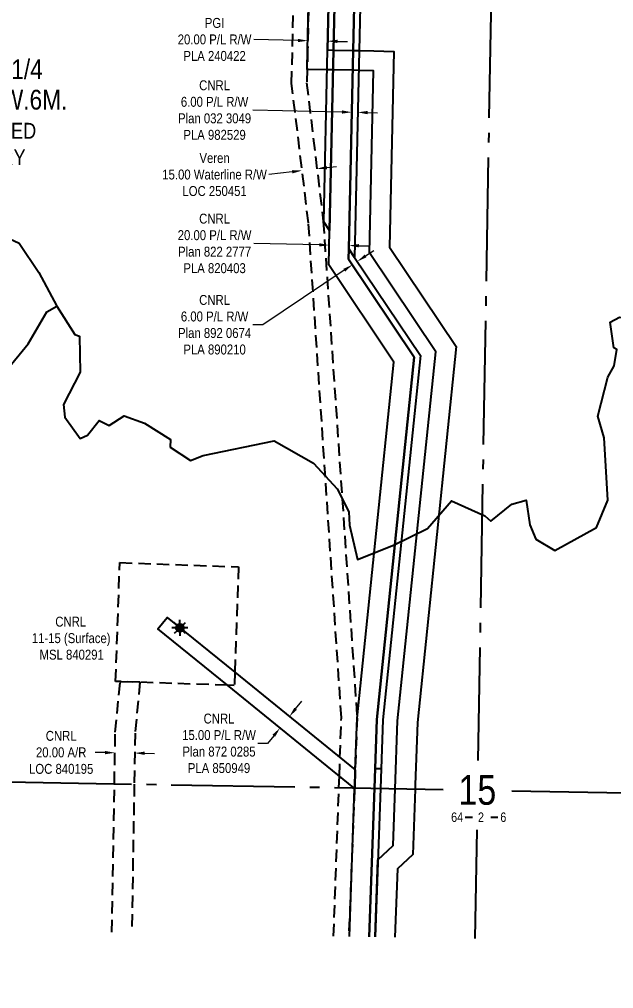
# Model space of a CAD drawing. Extents: x 418366 to 422431, y 6042110 to 6047162.
# Drawn here: x 420975 to 421575, y 6043856 to 6044835 of the extents above; entities that cross this region are included whole.
import ezdxf
from ezdxf.enums import TextEntityAlignment as Align

# ---------------------------------------------------------------- set-up
doc = ezdxf.new("R2010")
doc.units = 0
doc.header["$LTSCALE"] = 5
doc.header["$PDSIZE"] = 0.5
for name, pattern in [('foc-ACCESSROAD', [3.75, 2.5, -1.25]), ('foc-QUARTERLINE', [33, 25, -3, 2, -3]), ('foc-WHEELTRACKS', [2, 0.4, -1.6])]:
    doc.linetypes.add(name, pattern=pattern)
doc.layers.get('Defpoints').update_dxf_attribs({"color": 9})
for name, color, linetype in [('10', 1, 'Continuous'), ('9', 3, 'Continuous'), ('C-AR', 13, 'foc-ACCESSROAD'), ('C-RW', 13, 'Continuous'), ('C-SYMBOL', 7, 'Continuous'), ('C-WS', 13, 'foc-ACCESSROAD'), ('C-WS-S', 8, 'Continuous'), ('F-AR', 190, 'foc-ACCESSROAD'), ('F-RW', 190, 'Continuous'), ('L-QSEC', 8, 'foc-QUARTERLINE'), ('L-SECLBL', 7, 'Continuous'), ('L-UNS-T', 3, 'Continuous'), ('T-CREEK', 160, 'Continuous'), ('T-WATER', 160, 'Continuous'), ('T-WATER-P3', 160, 'foc-WHEELTRACKS')]:
    doc.layers.add(name, color=color, linetype=linetype)
for name, color, linetype, lineweight in [('C-AR-T', 13, 'Continuous', 9), ('C-RW-T', 13, 'Continuous', 9), ('F-RW-T', 190, 'Continuous', 9)]:
    doc.layers.add(name, color=color, linetype=linetype, lineweight=lineweight)
doc.styles.add('175L', font='ARIALN.TTF', dxfattribs={"height": 20})
doc.styles.add('80CG', font='ARIALN.TTF', dxfattribs={"height": 10})
doc.styles.add('80L', font='ARIALN.TTF', dxfattribs={"height": 10})
doc.styles.add('foc-LtypeFont', font='ARIALN.TTF', dxfattribs={"height": 7.35})
doc.styles.add('SIMPLEX', font='ARIALN.TTF')
doc.linetypes.add('foc-TOPO-flowdirection-NOLINE', pattern='A,0,[">",foc-LtypeFont,S=0.3,R=0,X=0,Y=-0.945],-20,[">",foc-LtypeFont,S=0.3,R=0,X=0,Y=-0.945],0', length=20)
doc.dimstyles.new('Compass 5 000', dxfattribs={"dimscale": 5, "dimtxt": 9, "dimasz": 2, "dimexe": 0.2, "dimexo": 0.0625, "dimgap": 0.5, "dimtad": 0, "dimtih": 1, "dimtoh": 1, "dimzin": 0, "dimdsep": 46, "dimtxsty": '80CG', "dimcen": 0.1, "dimse1": 1, "dimse2": 1, "dimclrd": 256, "dimclrt": 256, "dimaunit": 1, "dimadec": 4, "dimazin": 0, "dimtfac": 0.06, "dimtofl": 0, "dimtmove": 0, "dimatfit": 1, "dimfxl": 0.2, "dimtolj": 1, "dimtzin": 0, "dimlwd": -1, "dimarcsym": 0})

# ---------------------------------------------------------------- blocks, each defined once
blk = doc.blocks.new('L-SECLBL')
at = {"layer": '9', "color": 7}
for p, q in [((-5.08, -27.83), (-12.29, -27.83)), ((20.7, -27.83), (13.5, -27.83))]:
    blk.add_line(p, q, dxfattribs=at)
at = {"layer": '10', "color": 2, "style": 'SIMPLEX'}
blk.add_attdef('SEC', text='', height=30, dxfattribs=at).set_placement((0, 0), align=Align.MIDDLE)
at = {"layer": '10', "color": 5, "style": '80L'}
blk.add_attdef('TWP', text='', height=9.5, dxfattribs=at).set_placement((-14.43, -27.37), align=Align.MIDDLE_RIGHT)
blk.add_attdef('RGE', text='', height=9.5, dxfattribs=at).set_placement((3.62, -27.37), align=Align.MIDDLE_CENTER)
blk.add_attdef('MER', text='', height=9.5, dxfattribs=at).set_placement((23.17, -27.37), align=Align.MIDDLE_LEFT)
blk = doc.blocks.new('*D370')
at = {"layer": 'Defpoints', "color": 0, "transparency": 16777216}
for p in [(421257.09, 6044713.13), (421272.06, 6044714.94), (421260.79, 6044682.44)]:
    blk.add_point(p, dxfattribs=at)
at = {"layer": 'F-RW-T', "transparency": 16777216}
for p, q in [((421250.86, 6044681.24), (421226.99, 6044678.37)), ((421285.69, 6044685.45), (421295.62, 6044686.64))]:
    blk.add_line(p, q, dxfattribs=at)
for points in [[(421250.66, 6044682.9), (421251.06, 6044679.59), (421260.79, 6044682.44)], [(421285.49, 6044687.1), (421285.89, 6044683.79), (421275.76, 6044684.25)]]:
    blk.add_solid(points, dxfattribs=at)
at = {"layer": 'F-RW-T', "transparency": 16777216, "insert": (421172.31, 6044678.37), "char_height": 10, "attachment_point": 5, "style": '80CG'}
blk.add_mtext('\\A1;Veren\\P15.00 Waterline R/W\\PLOC 250451', dxfattribs=at)
blk = doc.blocks.new('*D374')
at = {"layer": 'C-AR-T', "transparency": 16777216}
for p, q in [((421061.67, 6044094.57), (421051.67, 6044094.74)), ((421101.66, 6044093.9), (421111.66, 6044093.74))]:
    blk.add_line(p, q, dxfattribs=at)
for points in [[(421061.69, 6044096.24), (421061.64, 6044092.9), (421071.66, 6044094.4)], [(421101.69, 6044095.57), (421101.63, 6044092.24), (421091.66, 6044094.07)]]:
    blk.add_solid(points, dxfattribs=at)
at = {"layer": 'Defpoints', "color": 0, "transparency": 16777216}
for p in [(421071.66, 6044094.4), (421071.57, 6044088.77), (421091.57, 6044088.43)]:
    blk.add_point(p, dxfattribs=at)
at = {"layer": 'C-AR-T', "transparency": 16777216, "insert": (421017.33, 6044094.74), "char_height": 10, "attachment_point": 5, "style": '80CG'}
blk.add_mtext('\\A1;CNRL\\P20.00 A/R^JLOC 840195', dxfattribs=at)
blk = doc.blocks.new('*D378')
at = {"layer": 'Defpoints', "color": 0, "transparency": 16777216}
for p in [(421266.78, 6044824.6), (421286.77, 6044824.15), (421266.53, 6044813.6)]:
    blk.add_point(p, dxfattribs=at)
at = {"layer": 'F-RW-T', "transparency": 16777216}
for p, q in [((421256.53, 6044813.82), (421211.85, 6044814.83)), ((421296.52, 6044812.92), (421306.52, 6044812.7))]:
    blk.add_line(p, q, dxfattribs=at)
for points in [[(421256.57, 6044815.49), (421256.5, 6044812.16), (421266.53, 6044813.6)], [(421296.56, 6044814.59), (421296.48, 6044811.25), (421286.52, 6044813.15)]]:
    blk.add_solid(points, dxfattribs=at)
at = {"layer": 'F-RW-T', "transparency": 16777216, "insert": (421172.31, 6044814.83), "char_height": 10, "attachment_point": 5, "style": '80CG'}
blk.add_mtext('\\A1;PGI\\P20.00 P/L R/W^JPLA 240422', dxfattribs=at)
blk = doc.blocks.new('*D382')
at = {"layer": 'C-RW-T', "transparency": 16777216}
for p, q in [((421278.1, 6044607.38), (421211.85, 6044608.8)), ((421318.08, 6044606.52), (421328.08, 6044606.31))]:
    blk.add_line(p, q, dxfattribs=at)
for points in [[(421278.14, 6044609.04), (421278.06, 6044605.71), (421288.1, 6044607.16)], [(421318.12, 6044608.19), (421318.05, 6044604.86), (421308.09, 6044606.74)]]:
    blk.add_solid(points, dxfattribs=at)
at = {"layer": 'Defpoints', "color": 0, "transparency": 16777216}
for p in [(421288.88, 6044643.68), (421308.87, 6044643.25), (421288.1, 6044607.16)]:
    blk.add_point(p, dxfattribs=at)
at = {"layer": 'C-RW-T', "transparency": 16777216, "insert": (421172.31, 6044608.8), "char_height": 10, "attachment_point": 5, "style": '80CG'}
blk.add_mtext('\\A1;CNRL\\P20.00 P/L R/W\\PPlan 822 2777\\PPLA 820403', dxfattribs=at)
blk = doc.blocks.new('*D384')
at = {"layer": 'C-RW-T', "transparency": 16777216}
for p, q in [((421254.21, 6044138.81), (421260.5, 6044146.58)), ((421232.17, 6044111.63), (421225.87, 6044103.86)), ((421225.87, 6044103.86), (421215.87, 6044103.86))]:
    blk.add_line(p, q, dxfattribs=at)
for points in [[(421252.91, 6044139.86), (421255.5, 6044137.76), (421247.91, 6044131.04)], [(421230.87, 6044112.68), (421233.46, 6044110.58), (421238.47, 6044119.4)]]:
    blk.add_solid(points, dxfattribs=at)
at = {"layer": 'Defpoints', "color": 0, "transparency": 16777216}
for p in [(421238.99, 6044138.27), (421247.91, 6044131.04), (421229.55, 6044126.62)]:
    blk.add_point(p, dxfattribs=at)
at = {"layer": 'C-RW-T', "transparency": 16777216, "insert": (421176.79, 6044103.86), "char_height": 10, "attachment_point": 5, "style": '80CG'}
blk.add_mtext('\\A1;CNRL\\P15.00 P/L R/W\\PPlan 872 0285\\PPLA 850949', dxfattribs=at)
blk = doc.blocks.new('*D386')
at = {"layer": 'C-RW-T', "transparency": 16777216}
for p, q in [((421300.97, 6044741.55), (421211.06, 6044743.48)), ((421326.96, 6044741), (421336.95, 6044740.78))]:
    blk.add_line(p, q, dxfattribs=at)
for points in [[(421301.01, 6044743.22), (421300.93, 6044739.89), (421310.97, 6044741.34)], [(421326.99, 6044742.66), (421326.92, 6044739.33), (421316.96, 6044741.21)]]:
    blk.add_solid(points, dxfattribs=at)
at = {"layer": 'Defpoints', "color": 0, "transparency": 16777216}
for p in [(421310.89, 6044737.55), (421310.97, 6044741.34), (421316.88, 6044737.42)]:
    blk.add_point(p, dxfattribs=at)
at = {"layer": 'C-RW-T', "transparency": 16777216, "insert": (421172.31, 6044743.48), "char_height": 10, "attachment_point": 5, "style": '80CG'}
blk.add_mtext('\\A1;CNRL\\P6.00 P/L R/W\\PPlan 032 3049\\PPLA 982529', dxfattribs=at)
blk = doc.blocks.new('GAS')
h = blk.add_hatch(color=255)
h.dxf.hatch_style = 1
edge = h.paths.add_edge_path()
edge.add_arc((0, 0), 0.9, 0, 360)
for p, q in [((-0.81, 0), (-1.62, 0)), ((-0.57, 0.57), (-1.14, 1.14)), ((0, 0.81), (0, 1.62)), ((0.57, 0.57), (1.14, 1.14)), ((1.62, 0), (0.81, 0)), ((-0.57, -0.57), (-1.14, -1.14)), ((0, -0.81), (0, -1.62)), ((1.14, -1.14), (0.57, -0.57))]:
    blk.add_line(p, q)
blk.add_circle((0, 0), 0.8)
blk = doc.blocks.new('*D390')
at = {"layer": 'C-RW-T', "transparency": 16777216}
for p, q in [((421324.9, 6044596.21), (421333.21, 6044601.78)), ((421303.31, 6044581.75), (421221.05, 6044526.66)), ((421221.05, 6044526.66), (421211.05, 6044526.66))]:
    blk.add_line(p, q, dxfattribs=at)
for points in [[(421323.97, 6044597.6), (421325.83, 6044594.83), (421316.59, 6044590.65)], [(421302.38, 6044583.14), (421304.23, 6044580.37), (421311.62, 6044587.32)]]:
    blk.add_solid(points, dxfattribs=at)
at = {"layer": 'Defpoints', "color": 0, "transparency": 16777216}
for p in [(421311.62, 6044587.32), (421328.82, 6044572.38), (421323.85, 6044569.05)]:
    blk.add_point(p, dxfattribs=at)
at = {"layer": 'C-RW-T', "transparency": 16777216, "insert": (421172.32, 6044526.66), "char_height": 10, "attachment_point": 5, "style": '80CG'}
blk.add_mtext('\\A1;CNRL\\P6.00 P/L R/W\\PPlan 892 0674\\PPLA 890210', dxfattribs=at)
blk = doc.blocks.new('*D478')
at = {"layer": 'C-AR-T', "transparency": 16777216}
for p, q in [((420617.54, 6043693.24), (420607.54, 6043693.24)), ((420628.41, 6043684.42), (420617.54, 6043693.24)), ((420721.62, 6043608.79), (420729.38, 6043602.49))]:
    blk.add_line(p, q, dxfattribs=at)
for points in [[(420629.46, 6043685.71), (420627.36, 6043683.12), (420636.18, 6043678.12)], [(420722.67, 6043610.09), (420720.57, 6043607.5), (420713.85, 6043615.09)]]:
    blk.add_solid(points, dxfattribs=at)
at = {"layer": 'Defpoints', "color": 0, "transparency": 16777216}
for p in [(421346.79, 6044553.94), (421424.47, 6044490.91), (420636.18, 6043678.12)]:
    blk.add_point(p, dxfattribs=at)
at = {"layer": 'C-AR-T', "transparency": 16777216, "insert": (420573.22, 6043693.24), "char_height": 10, "attachment_point": 5, "style": '80CG'}
blk.add_mtext('\\A1;CNRL\\P20.00 A/R^JLOC 820539', dxfattribs=at)

msp = doc.modelspace()

# ---------------------------------------------------------------- linework, layer by layer
at = {"layer": 'C-AR'}
msp.add_lwpolyline([(421068.635, 6043913.153), (421071.141, 6044063.113), (421072.012, 6044115.246), (421077.021, 6044166.327), (421096.825, 6044165.632), (421091.996, 6044114.101), (421091.138, 6044062.761), (421088.632, 6043912.801)], dxfattribs=at)
at = {"layer": 'C-RW'}
for points in [[(421292.314, 6044804.167), (421288.414, 6044621.963), (421282.601, 6044630.644), (421286.318, 6044804.295), (421287.662, 6044863.552), (421298.508, 6045341.993), (421360.102, 6045434.886), (421374.909, 6045621.987), (421377.935, 6045666.199), (421381.551, 6045719.036), (421383.926, 6045753.7), (421384.635, 6045764.055), (421446.667, 6045831.139), (421412.379, 6045788.786), (421390.492, 6045761.796), (421388.117, 6045727.131), (421383.94, 6045666.093), (421380.891, 6045621.546), (421365.96, 6045432.866), (421304.466, 6045340.122), (421293.658, 6044863.445), (421292.314, 6044804.167)], [(421318.296, 6044803.586), (421313.822, 6044594.779), (421308.017, 6044603.469), (421312.303, 6044803.727), (421313.649, 6044863.093), (421324.322, 6045333.893), (421385.482, 6045426.133), (421400.83, 6045620.075), (421403.956, 6045665.739), (421410.006, 6045754.121), (421448.707, 6045801.842), (421463.51, 6045820.095), (421468.142, 6045816.407), (421449.313, 6045793.138), (421415.865, 6045751.81), (421409.979, 6045665.633), (421406.834, 6045619.604), (421391.346, 6045424.089), (421330.276, 6045332.006), (421319.643, 6044862.987), (421318.296, 6044803.586)], [(421342.274, 6044127.538), (421340.543, 6044078.161), (421334.549, 6044078.371), (421336.287, 6044127.952), (421374.049, 6044494.088), (421307.793, 6044593.024), (421308.017, 6044603.469), (421313.822, 6044594.779), (421380.238, 6044495.625), (421342.274, 6044127.538)], [(421313.857, 6044058.845), (421313.838, 6044058.279), (421313.143, 6044058.858), (421185.258, 6044162.532), (421115.088, 6044219.415), (421124.533, 6044231.058), (421192.736, 6044175.77), (421314.497, 6044077.064), (421313.857, 6044058.845)]]:
    msp.add_lwpolyline(points, close=True, dxfattribs=at)
for points in [[(421308.601, 6043908.926), (421313.838, 6044058.279), (421313.857, 6044058.845), (421314.497, 6044077.064), (421316.329, 6044129.328), (421353.422, 6044488.963), (421287.669, 6044587.148), (421288.414, 6044621.963), (421292.314, 6044804.167), (421293.658, 6044863.445)], [(421313.649, 6044863.093), (421312.303, 6044803.727), (421308.017, 6044603.469), (421307.793, 6044593.024), (421374.049, 6044494.088), (421336.287, 6044127.952), (421334.549, 6044078.371), (421333.853, 6044058.495), (421328.596, 6043908.574)], [(421328.596, 6043908.574), (421333.853, 6044058.495), (421334.549, 6044078.371), (421340.543, 6044078.161), (421339.848, 6044058.39), (421334.586, 6043908.469)]]:
    msp.add_lwpolyline(points, dxfattribs=at)
at = {"layer": 'C-WS'}
msp.add_lwpolyline([(421192.736, 6044175.77), (421192.263, 6044162.287), (421185.258, 6044162.532), (421096.825, 6044165.632), (421077.021, 6044166.327), (421072.344, 6044166.491), (421076.547, 6044286.41), (421196.467, 6044282.207), (421192.736, 6044175.77)], close=True, dxfattribs=at)
at = {"layer": 'F-AR'}
for points in [[(421292.618, 6043909.208), (421297.951, 6044059.126), (421298.367, 6044070.835), (421299.035, 6044089.598), (421300.46, 6044129.656), (421267.175, 6044629.493), (421250.18, 6044770.386), (421252.344, 6044864.173), (421260.726, 6045227.336), (421276.442, 6045251.055), (421297.155, 6045282.315), (421303.368, 6045291.69), (421324.073, 6045322.94), (421330.211, 6045332.135), (421391.304, 6045424.196), (421463.445, 6045543.667), (421535.879, 6045663.396), (421574.216, 6045726.767), (421568.224, 6045812.855)], [(421582.852, 6045812.595), (421589.062, 6045723.382), (421552.716, 6045663.097), (421462.937, 6045514.195), (421403.883, 6045416.249), (421329.646, 6045304.206), (421323.436, 6045294.834), (421302.731, 6045263.585), (421296.518, 6045254.21), (421275.805, 6045222.951), (421269.605, 6044949.244), (421269.193, 6044931.071), (421267.666, 6044863.903), (421266.332, 6044804.736), (421265.895, 6044784.672), (421265.325, 6044771.12), (421282.076, 6044631.385), (421316.329, 6044129.328), (421314.388, 6044077.152), (421313.737, 6044058.848), (421313.695, 6044058.285), (421307.879, 6043908.939)]]:
    msp.add_lwpolyline(points, dxfattribs=at)
at = {"layer": 'F-RW'}
for points in [[(421334.586, 6043908.469), (421337.318, 6043986.29), (421352.837, 6044000.747), (421354.849, 6044058.126), (421357.246, 6044126.504), (421395.714, 6044499.473), (421328.919, 6044599.192), (421332.863, 6044783.257), (421317.867, 6044783.574), (421311.876, 6044783.701), (421291.885, 6044784.123), (421285.889, 6044784.249), (421265.895, 6044784.672), (421266.324, 6044804.736), (421267.666, 6044863.903)], [(421287.662, 6044863.55), (421286.318, 6044804.295), (421292.314, 6044804.164), (421312.304, 6044803.724), (421318.296, 6044803.587), (421333.291, 6044803.257), (421353.285, 6044802.815), (421349.048, 6044605.075), (421416.348, 6044504.604), (421377.209, 6044125.127), (421374.993, 6044061.945), (421374.846, 6044057.775), (421372.53, 6043991.771), (421357.014, 6043977.318), (421354.581, 6043908.116)]]:
    msp.add_lwpolyline(points, dxfattribs=at)
at = {"layer": 'L-QSEC'}
for p, q in [((421451.683, 6044860.662), (421438.361, 6044086.656)), ((420633.569, 6044070.842), (421403.314, 6044057.281)), ((421472.554, 6044056.062), (421587.823, 6044054.031)), ((421437.157, 6044016.698), (421435.264, 6043906.695))]:
    msp.add_line(p, q, dxfattribs=at)
at = {"layer": 'T-CREEK', "linetype": 'foc-TOPO-flowdirection-NOLINE', "flags": 128}
for points in [[(420618.675, 6043921.079), (420608.583, 6043932.791), (420612.207, 6043941.42), (420618.2, 6043974.258), (420634.349, 6044002.287), (420640.779, 6044003.14), (420672.212, 6044021.647), (420688.802, 6044057.377), (420706.95, 6044119.21), (420696.37, 6044129.448), (420708.733, 6044163.148), (420696.369, 6044175.448), (420717.663, 6044188.336), (420737.623, 6044217.555), (420751.486, 6044227.127), (420778.59, 6044226.859), (420804.747, 6044251.8), (420825.634, 6044282.196), (420830.779, 6044298.092), (420858.499, 6044354.592), (420874.631, 6044376.976), (420888.085, 6044376.206), (420922.294, 6044388.536), (420945.126, 6044426.117), (420933.089, 6044440.913), (420937.688, 6044451.569), (420984.025, 6044507.429), (421002.682, 6044539.607), (421012.968, 6044545.64)], [(421012.968, 6044545.64), (421031.195, 6044516.808), (421035.768, 6044515.261), (421036.492, 6044478.659), (421019.538, 6044446.203), (421021.129, 6044433.29), (421036.409, 6044411.929), (421043.771, 6044415.125), (421055.724, 6044429.898), (421065.807, 6044424.904), (421081.101, 6044434.822), (421101.404, 6044427.215), (421127.712, 6044410.927), (421127.56, 6044402.898), (421148.151, 6044389.634), (421160.838, 6044394.732), (421232.603, 6044409.328), (421272.191, 6044387.064), (421296.226, 6044361.088), (421308.07, 6044337.591), (421308.781, 6044324.303), (421316.859, 6044289.673), (421353.147, 6044304.034), (421387.361, 6044320.779), (421411.856, 6044348.818), (421445.526, 6044333.578), (421451.483, 6044328.328), (421472.713, 6044345.455), (421486.992, 6044349.42), (421490.781, 6044324.541), (421496.888, 6044310.146), (421516.111, 6044298.681), (421558.058, 6044321.856), (421569.581, 6044349.467), (421566.083, 6044412.606), (421559.669, 6044434.498), (421569.772, 6044473.729), (421576.194, 6044485.138), (421578.741, 6044501.738), (421575.703, 6044503.322), (421572.034, 6044529.229), (421581.286, 6044534.346), (421596.087, 6044534.082)]]:
    msp.add_lwpolyline(points, dxfattribs=at)
at = {"layer": 'T-CREEK'}
for points in [[(420937.688, 6044451.569), (420984.025, 6044507.429), (421002.682, 6044539.607), (421012.968, 6044545.64)], [(421012.968, 6044545.64), (421031.195, 6044516.808), (421035.768, 6044515.261), (421036.492, 6044478.659), (421019.538, 6044446.203), (421021.129, 6044433.29), (421036.409, 6044411.929), (421043.771, 6044415.125), (421055.724, 6044429.898), (421065.807, 6044424.904), (421081.101, 6044434.822), (421101.404, 6044427.215), (421127.712, 6044410.927), (421127.56, 6044402.898), (421148.151, 6044389.634), (421160.838, 6044394.732), (421232.603, 6044409.328), (421272.191, 6044387.064), (421296.226, 6044361.088), (421308.07, 6044337.591), (421308.781, 6044324.303), (421316.859, 6044289.673), (421353.147, 6044304.034), (421387.361, 6044320.779), (421411.856, 6044348.818), (421445.526, 6044333.578), (421451.483, 6044328.328), (421472.713, 6044345.455), (421486.992, 6044349.42), (421490.781, 6044324.541), (421496.888, 6044310.146), (421516.111, 6044298.681), (421558.058, 6044321.856), (421569.581, 6044349.467), (421566.083, 6044412.606), (421559.669, 6044434.498), (421569.772, 6044473.729), (421576.194, 6044485.138)], [(421575.703, 6044503.322), (421572.034, 6044529.229), (421581.286, 6044534.346)]]:
    msp.add_lwpolyline(points, dxfattribs=at)
at = {"layer": 'T-WATER'}
msp.add_lwpolyline([(420974.883, 6044609.101), (420994.903, 6044579.432), (421012.968, 6044545.64)], dxfattribs=at)
at = {"layer": 'T-WATER-P3', "linetype": 'foc-TOPO-flowdirection-NOLINE', "flags": 128}
msp.add_lwpolyline([(419670.294, 6044718.507), (419721.606, 6044685.183), (419759.554, 6044671.782), (419804.648, 6044664.228), (419846.33, 6044667.79), (419881.084, 6044683.219), (419918.385, 6044695.987), (419924.133, 6044695.655), (419959.715, 6044681.654), (419985.921, 6044657.151), (420026.897, 6044651.611), (420085.266, 6044604.837), (420117.986, 6044584.799), (420153.086, 6044568.804), (420237.363, 6044546.922), (420275.808, 6044533.612), (420318.939, 6044525.006), (420355.125, 6044508.702), (420393.592, 6044494.72), (420472.38, 6044477.693), (420482.331, 6044478.959), (420594.376, 6044516.518), (420624.329, 6044535.962), (420642.777, 6044538.829), (420665.173, 6044538.837), (420682.689, 6044550.036), (420690.427, 6044566.214), (420722.673, 6044586.083), (420747.69, 6044611.455), (420777.192, 6044624.113), (420859.111, 6044648.865), (420874.326, 6044649.89), (420902.489, 6044642.385), (420974.883, 6044609.101), (420994.903, 6044579.432), (421012.968, 6044545.64)], dxfattribs=at)

# ---------------------------------------------------------------- block references
at = {"layer": 'C-WS-S', "color": 4, "xscale": 4.997728349999993, "yscale": 4.997728349999993, "zscale": 4.997728349999993}
msp.add_blockref('GAS', (421137.272, 6044220.436), dxfattribs=at)
at = {"layer": 'L-SECLBL', "color": 4, "xscale": 0.999542999999998, "yscale": 0.999542999999998, "zscale": 0.999542999999998}
msp.add_blockref('L-SECLBL', (421437.846, 6044056.673), dxfattribs=at).add_auto_attribs({'SEC': '15', 'TWP': '64', 'RGE': '2', 'MER': '6'})

# ---------------------------------------------------------------- texts
at = {"layer": 'C-AR-T', "insert": (420986.967, 6044231.833), "char_height": 9.99543, "attachment_point": 1, "style": '80L'}
msp.add_mtext_dynamic_manual_height_columns('\\pi24.405;CNRL\\P\\pi0.68166;11-15 (Surface)\\P\\pi8.5157;MSL 840291', width=78.99495, gutter_width=50, heights=[0], dxfattribs=at)
at = {"layer": 'C-SYMBOL', "color": 3, "style": '175L'}
for s, p in [('Theor. N.W.1/4', (420921.076, 6044768.79)), ('Sec. 15-64-2-W.6M.', (420921.076, 6044738.028))]:
    msp.add_text(s, height=20, dxfattribs=at).set_placement(p, align=Align.BOTTOM_CENTER)
at = {"layer": 'L-UNS-T', "color": 3, "insert": (420928.456, 6044709.202), "char_height": 16, "attachment_point": 5, "style": '80L'}
msp.add_mtext_dynamic_manual_height_columns('UNSURVEYED TERRITORY', width=126.41375, gutter_width=47.5, heights=[0], dxfattribs=at)

# ---------------------------------------------------------------- dimensions: what is measured, and where the dimension line sits
at = {"layer": 'C-AR-T'}
dim = msp.add_linear_dim(base=(420636.179, 6043678.118), p1=(421424.468, 6044490.915), p2=(421346.793, 6044553.938), angle=140.945161, text='CNRL\\P20.00 A/R^JLOC 820539', dimstyle='Compass 5 000', dxfattribs=at)
dim.commit()
dim.dimension.update_dxf_attribs({"geometry": '*D478', "text_midpoint": (420573.225, 6043693.241), "dimtype": 161})
dim = msp.add_aligned_dim(p1=(421091.567, 6044088.431), p2=(421071.57, 6044088.765), distance=-5.639, text='CNRL\\P20.00 A/R^JLOC 840195', dimstyle='Compass 5 000', dxfattribs=at)
dim.commit()
dim.dimension.update_dxf_attribs({"geometry": '*D374', "text_midpoint": (421017.332, 6044094.738)})
at = {"layer": 'C-RW-T'}
for base, p1, p2, angle, text, picture, middle in [((421310.968, 6044741.338), (421316.878, 6044737.419), (421310.887, 6044737.547), 178.773914, 'CNRL\\P6.00 P/L R/W\\PPlan 032 3049\\PPLA 982529', '*D386', (421172.314, 6044743.476)), ((421288.097, 6044607.164), (421308.868, 6044643.249), (421288.879, 6044643.677), 178.773795, 'CNRL\\P20.00 P/L R/W\\PPlan 822 2777\\PPLA 820403', '*D382', (421172.314, 6044608.796)), ((421311.615, 6044587.317), (421328.825, 6044572.381), (421323.849, 6044569.048), 213.809695, 'CNRL\\P6.00 P/L R/W\\PPlan 892 0674\\PPLA 890210', '*D390', (421172.323, 6044526.665)), ((421247.909, 6044131.044), (421229.55, 6044126.625), (421238.992, 6044138.272), 50.970104, 'CNRL\\P15.00 P/L R/W\\PPlan 872 0285\\PPLA 850949', '*D384', (421176.786, 6044103.86))]:
    dim = msp.add_linear_dim(base=base, p1=p1, p2=p2, angle=angle, text=text, dimstyle='Compass 5 000', dxfattribs=at)
    dim.commit()
    dim.dimension.update_dxf_attribs({"geometry": picture, "text_midpoint": middle, "dimtype": 161})
at = {"layer": 'F-RW-T'}
for base, p1, p2, angle, text, picture, middle in [((421266.532, 6044813.597), (421286.768, 6044824.149), (421266.78, 6044824.599), 178.7087, 'PGI\\P20.00 P/L R/W^JPLA 240422', '*D378', (421172.314, 6044814.829)), ((421260.788, 6044682.442), (421272.06, 6044714.936), (421257.086, 6044713.13), 186.878308, 'Veren\\P15.00 Waterline R/W\\PLOC 250451', '*D370', (421172.314, 6044678.366))]:
    dim = msp.add_linear_dim(base=base, p1=p1, p2=p2, angle=angle, text=text, dimstyle='Compass 5 000', dxfattribs=at)
    dim.commit()
    dim.dimension.update_dxf_attribs({"geometry": picture, "text_midpoint": middle, "dimtype": 161})

doc.saveas('drawing.dxf')
